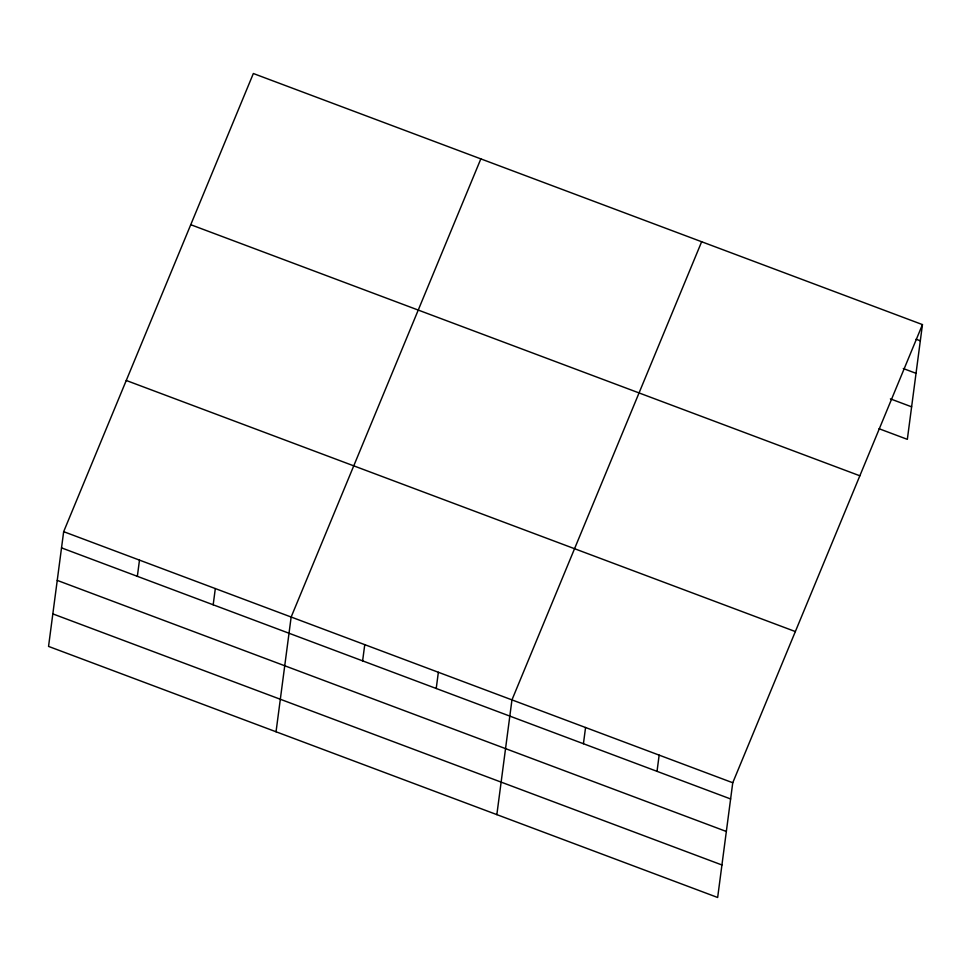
<?xml version="1.0" encoding="UTF-8"?>
<svg xmlns="http://www.w3.org/2000/svg" width="971" height="971" viewBox="0 0 971 971"><rect width="100%" height="100%" fill="white"/><g stroke="black" fill="none" stroke-linecap="round" stroke-linejoin="round"><path stroke-width="1.46" d="M63.661 531.659L48.55 646.407L717.654 897.483L732.753 782.747L922.45 324.593L253.346 73.517L63.661 531.659L732.753 782.747M137.348 576.337L139.484 560.121M213.183 604.787L215.319 588.572M276.043 731.77L291.154 617.034L480.839 158.88M362.62 660.863L364.756 644.647M436.222 688.488L438.358 672.272M496.849 814.633L511.96 699.885L701.645 241.743M583.425 743.725L585.562 727.51M657.027 771.338L659.151 755.122M922.45 324.593L907.339 439.341L879.034 428.721M916.066 339.219L920.314 340.821M903.297 368.543L916.029 373.325M890.395 398.863L911.623 406.825M190.753 224.702L859.857 475.79M126.254 380.474L795.358 631.563M61.525 547.875L730.629 798.963M57.24 580.391L726.344 831.479M52.835 613.89L721.938 864.979"/></g></svg>
